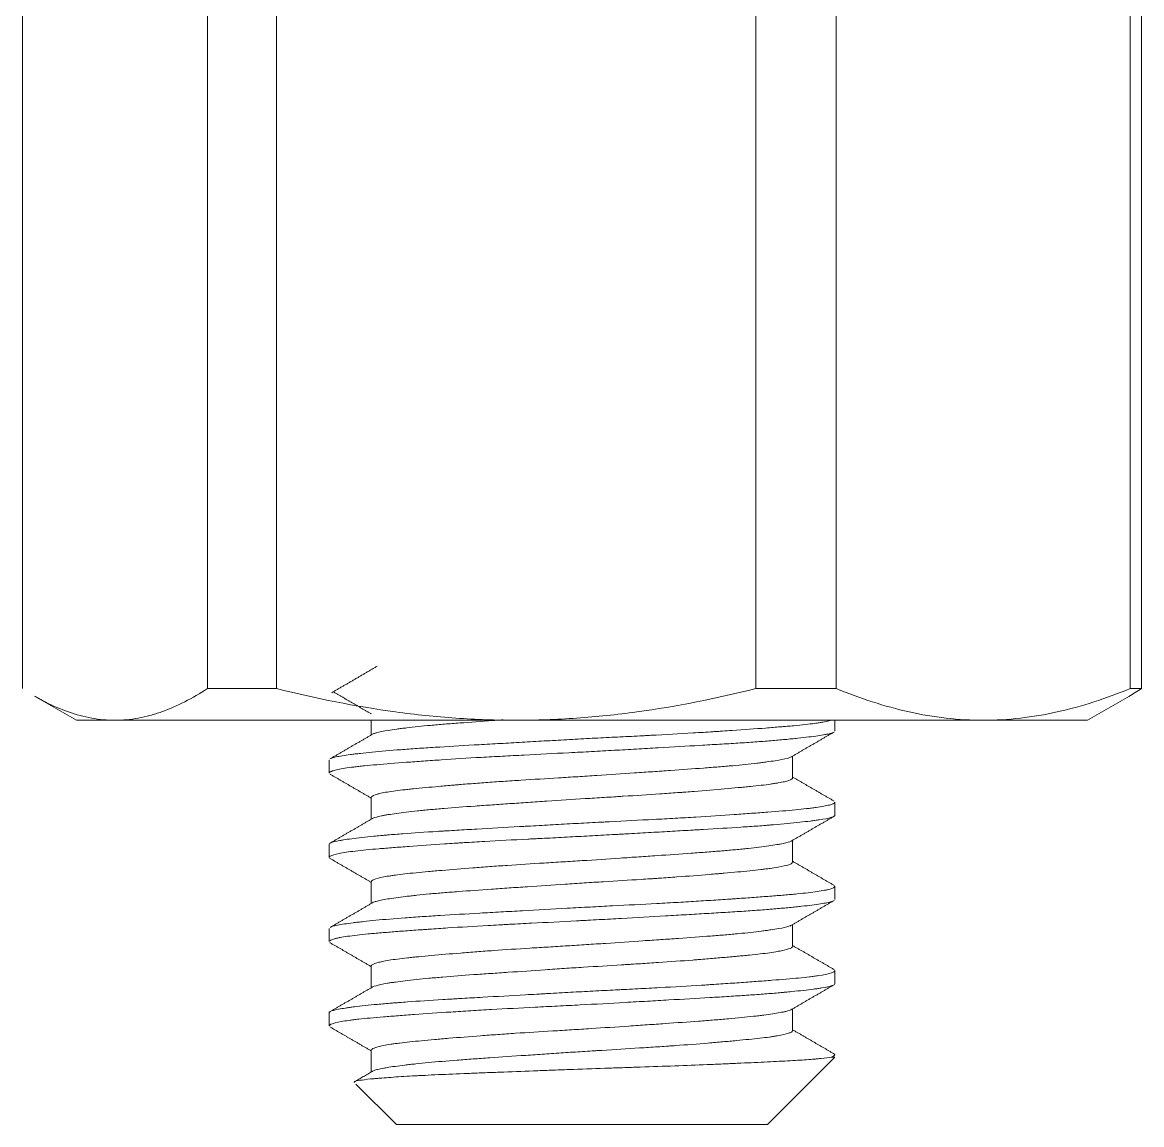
# Model space of a CAD drawing. Extents: x 9509 to 10103, y -14876 to -14456.
# Drawn here: x 9587.77 to 9601.06, y -14810.64 to -14797.56 of the extents above; entities that cross this region are included whole.
import ezdxf

# ---------------------------------------------------------------- set-up
doc = ezdxf.new("R2010")
doc.units = 0
doc.header["$MEASUREMENT"] = 0
doc.linetypes.add('HIDDEN2', pattern=[4.7625, 3.175, -1.5875])
doc.layers.add('1', color=4, linetype='HIDDEN2')

msp = doc.modelspace()

# ---------------------------------------------------------------- linework, layer by layer
at = {"layer": '1', "color": 7, "linetype": 'Continuous', "lineweight": 18}
for p, q in [((9587.775, -14805.465), (9587.775, -14786.216)), ((9589.971, -14805.465), (9589.971, -14786.216)), ((9590.791, -14805.465), (9590.791, -14786.216)), ((9596.478, -14805.465), (9596.478, -14786.216)), ((9597.432, -14805.465), (9597.432, -14786.216)), ((9600.922, -14805.465), (9600.922, -14786.216)), ((9601.056, -14805.465), (9601.056, -14786.216)), ((9587.92, -14805.555), (9588.415, -14805.841)), ((9590.791, -14805.465), (9589.971, -14805.465)), ((9597.432, -14805.465), (9596.478, -14805.465)), ((9600.415, -14805.841), (9600.911, -14805.555)), ((9601.056, -14805.465), (9600.922, -14805.465)), ((9588.873, -14805.841), (9588.415, -14805.841)), ((9588.873, -14805.841), (9593.635, -14805.841)), ((9591.915, -14805.841), (9591.915, -14806.015)), ((9593.635, -14805.841), (9599.177, -14805.841)), ((9597.415, -14805.968), (9597.415, -14805.841)), ((9599.177, -14805.841), (9600.415, -14805.841)), ((9591.415, -14806.313), (9591.415, -14806.468)), ((9596.915, -14806.524), (9596.915, -14806.266)), ((9591.915, -14806.757), (9591.915, -14807.015)), ((9597.415, -14806.968), (9597.415, -14806.813)), ((9596.915, -14807.524), (9596.915, -14807.266)), ((9591.415, -14807.312), (9591.415, -14807.469)), ((9591.915, -14807.757), (9591.915, -14808.016)), ((9597.415, -14807.968), (9597.415, -14807.813)), ((9591.415, -14808.313), (9591.415, -14808.468)), ((9596.915, -14808.524), (9596.915, -14808.266)), ((9591.915, -14808.757), (9591.915, -14809.015)), ((9597.415, -14808.969), (9597.415, -14808.813)), ((9596.915, -14809.524), (9596.915, -14809.266)), ((9591.415, -14809.313), (9591.415, -14809.468)), ((9591.915, -14809.757), (9591.915, -14810.015)), ((9596.615, -14810.641), (9597.415, -14809.841)), ((9597.415, -14809.841), (9597.372, -14809.841)), ((9591.733, -14810.159), (9592.215, -14810.641)), ((9592.215, -14810.641), (9594.415, -14810.641)), ((9594.415, -14810.641), (9596.615, -14810.641))]:
    msp.add_line(p, q, dxfattribs=at)
for points, degree in [([(9591.986, -14805.199), (9591.716, -14805.357), (9591.445, -14805.514)], 2), ([(9591.463, -14805.503), (9591.689, -14805.634), (9591.915, -14805.766)], 2), ([(9600.904, -14805.559), (9600.955, -14805.529), (9601.005, -14805.498), (9601.056, -14805.465)], 3), ([(9591.938, -14806.002), (9591.681, -14806.151), (9591.424, -14806.3)], 2), ([(9596.896, -14806.277), (9597.153, -14806.128), (9597.411, -14805.978)], 2), ([(9591.425, -14806.481), (9591.67, -14806.623), (9591.915, -14806.766)], 2), ([(9597.409, -14806.802), (9597.162, -14806.659), (9596.915, -14806.515)], 2), ([(9591.932, -14807.006), (9591.674, -14807.155), (9591.417, -14807.304)], 2), ([(9596.898, -14807.276), (9597.155, -14807.127), (9597.412, -14806.978)], 2), ([(9591.418, -14807.477), (9591.667, -14807.621), (9591.915, -14807.766)], 2), ([(9597.41, -14807.803), (9597.163, -14807.659), (9596.915, -14807.515)], 2), ([(9591.939, -14808.002), (9591.682, -14808.151), (9591.425, -14808.3)], 2), ([(9596.892, -14808.279), (9597.149, -14808.13), (9597.406, -14807.981)], 2), ([(9591.421, -14808.479), (9591.668, -14808.622), (9591.915, -14808.766)], 2), ([(9597.412, -14808.803), (9597.164, -14808.659), (9596.915, -14808.515)], 2), ([(9591.932, -14809.006), (9591.675, -14809.155), (9591.417, -14809.304)], 2), ([(9596.899, -14809.275), (9597.156, -14809.126), (9597.414, -14808.977)], 2), ([(9591.422, -14809.48), (9591.669, -14809.623), (9591.915, -14809.766)], 2), ([(9597.407, -14809.801), (9597.161, -14809.658), (9596.915, -14809.515)], 2), ([(9591.937, -14810.003), (9591.729, -14810.124)], 1)]:
    msp.add_open_spline(points, degree=degree, dxfattribs=at)
for points, knots in [([(9588.873, -14805.841), (9588.781, -14805.841), (9588.689, -14805.832), (9588.505, -14805.799), (9588.413, -14805.774), (9588.23, -14805.71), (9588.138, -14805.67), (9588.024, -14805.612), (9588.001, -14805.6), (9587.962, -14805.578), (9587.945, -14805.569), (9587.929, -14805.56)], [0, 0, 0, 0, 0.291365, 0.291365, 0.582729, 0.582729, 0.874094, 0.874094, 0.946935, 0.946935, 1, 1, 1, 1]), ([(9588.873, -14805.841), (9588.965, -14805.841), (9589.057, -14805.832), (9589.196, -14805.807), (9589.242, -14805.797), (9589.312, -14805.778), (9589.335, -14805.771), (9589.381, -14805.757), (9589.589, -14805.688), (9589.793, -14805.581), (9589.971, -14805.465)], [0, 0, 0, 0, 0.25, 0.25, 0.375, 0.375, 0.4375, 0.4375, 0.5, 1, 1, 1, 1]), ([(9593.635, -14805.841), (9593.396, -14805.841), (9593.157, -14805.832), (9592.678, -14805.799), (9592.439, -14805.774), (9591.727, -14805.677), (9591.258, -14805.582), (9590.791, -14805.465)], [0, 0, 0, 0, 0.25, 0.25, 0.5, 0.5, 1, 1, 1, 1]), ([(9596.478, -14805.465), (9596.009, -14805.583), (9595.538, -14805.677), (9594.828, -14805.774), (9594.59, -14805.799), (9594.114, -14805.832), (9593.874, -14805.841), (9593.635, -14805.841)], [0, 0, 0, 0, 0.5, 0.5, 0.75, 0.75, 1, 1, 1, 1]), ([(9599.177, -14805.841), (9599.031, -14805.841), (9598.884, -14805.832), (9598.59, -14805.799), (9598.443, -14805.774), (9598.006, -14805.677), (9597.718, -14805.582), (9597.432, -14805.465)], [0, 0, 0, 0, 0.25, 0.25, 0.5, 0.5, 1, 1, 1, 1]), ([(9600.922, -14805.465), (9600.634, -14805.583), (9600.345, -14805.677), (9599.909, -14805.774), (9599.763, -14805.799), (9599.471, -14805.832), (9599.324, -14805.841), (9599.177, -14805.841)], [0, 0, 0, 0, 0.5, 0.5, 0.75, 0.75, 1, 1, 1, 1]), ([(9591.432, -14806.296), (9591.436, -14806.294), (9591.441, -14806.292), (9591.46, -14806.285), (9591.476, -14806.281), (9591.539, -14806.267), (9591.595, -14806.258), (9591.685, -14806.246), (9591.704, -14806.244), (9591.744, -14806.239), (9591.765, -14806.237), (9591.83, -14806.229), (9591.877, -14806.224), (9592.026, -14806.21), (9592.139, -14806.2), (9592.296, -14806.188), (9592.328, -14806.185), (9592.394, -14806.181), (9592.427, -14806.178), (9592.529, -14806.171), (9592.599, -14806.167), (9592.817, -14806.153), (9592.971, -14806.144), (9593.176, -14806.132), (9593.217, -14806.13), (9593.3, -14806.125), (9593.342, -14806.123), (9593.468, -14806.116), (9593.638, -14806.106), (9593.812, -14806.096), (9593.944, -14806.088), (9593.989, -14806.086), (9594.078, -14806.081), (9594.123, -14806.078), (9594.258, -14806.071), (9594.347, -14806.066), (9594.526, -14806.056), (9594.704, -14806.047), (9594.881, -14806.038), (9595.014, -14806.032), (9595.058, -14806.029), (9595.124, -14806.026), (9595.146, -14806.025), (9595.189, -14806.022), (9595.211, -14806.021), (9595.406, -14806.011), (9595.572, -14806.002), (9595.813, -14805.987), (9595.892, -14805.982), (9595.988, -14805.976), (9596.007, -14805.975), (9596.045, -14805.973), (9596.064, -14805.971), (9596.12, -14805.968), (9596.157, -14805.965), (9596.338, -14805.953), (9596.471, -14805.943), (9596.656, -14805.929), (9596.714, -14805.924), (9596.784, -14805.918), (9596.798, -14805.917), (9596.825, -14805.915), (9596.865, -14805.912), (9596.903, -14805.908), (9597.026, -14805.897), (9597.109, -14805.888), (9597.196, -14805.876), (9597.221, -14805.872), (9597.244, -14805.869), (9597.259, -14805.866), (9597.266, -14805.865), (9597.3, -14805.859), (9597.324, -14805.854), (9597.354, -14805.846), (9597.364, -14805.843), (9597.373, -14805.84)], [0, 0, 0, 0, 0.01325, 0.01325, 0.0445, 0.0445, 0.107, 0.107, 0.122625, 0.122625, 0.13825, 0.13825, 0.1695, 0.1695, 0.232, 0.232, 0.247625, 0.247625, 0.26325, 0.26325, 0.2945, 0.2945, 0.357, 0.357, 0.372625, 0.372625, 0.38825, 0.38825, 0.4195, 0.45075, 0.45075, 0.466375, 0.466375, 0.482, 0.482, 0.51325, 0.51325, 0.5445, 0.57575, 0.57575, 0.591375, 0.591375, 0.599187, 0.599187, 0.607, 0.607, 0.6695, 0.6695, 0.70075, 0.70075, 0.708562, 0.708562, 0.716375, 0.716375, 0.732, 0.732, 0.7945, 0.7945, 0.82575, 0.82575, 0.833562, 0.833562, 0.841375, 0.857, 0.857, 0.9195, 0.9195, 0.935125, 0.942938, 0.942938, 0.95075, 0.95075, 0.982, 0.982, 1, 1, 1, 1]), ([(9591.935, -14806.004), (9591.936, -14806.004), (9591.936, -14806.004), (9591.942, -14806.001), (9591.948, -14805.999), (9591.958, -14805.995), (9591.961, -14805.994), (9591.969, -14805.992), (9591.973, -14805.99), (9592.011, -14805.98), (9592.058, -14805.971), (9592.147, -14805.956), (9592.18, -14805.951), (9592.235, -14805.944), (9592.254, -14805.941), (9592.293, -14805.936), (9592.314, -14805.934), (9592.419, -14805.921), (9592.514, -14805.911), (9592.672, -14805.897), (9592.727, -14805.892), (9592.844, -14805.882), (9592.904, -14805.878), (9593.089, -14805.864), (9593.219, -14805.855), (9593.391, -14805.843), (9593.426, -14805.84), (9593.468, -14805.837), (9593.475, -14805.837), (9593.481, -14805.836)], [0, 0, 0, 0, 0.004806, 0.004806, 0.047732, 0.047732, 0.069195, 0.069195, 0.090658, 0.090658, 0.262362, 0.262362, 0.348213, 0.348213, 0.391139, 0.391139, 0.434065, 0.434065, 0.605769, 0.605769, 0.69162, 0.69162, 0.777472, 0.777472, 0.949176, 0.949176, 0.992102, 0.992102, 1, 1, 1, 1]), ([(9597.403, -14805.983), (9597.394, -14805.988), (9597.381, -14805.993), (9597.353, -14806), (9597.339, -14806.004), (9597.323, -14806.007), (9597.311, -14806.009), (9597.305, -14806.01), (9597.274, -14806.016), (9597.246, -14806.021), (9597.149, -14806.035), (9597.07, -14806.044), (9596.953, -14806.057), (9596.929, -14806.059), (9596.891, -14806.063), (9596.878, -14806.064), (9596.852, -14806.067), (9596.786, -14806.073), (9596.716, -14806.079), (9596.597, -14806.089), (9596.535, -14806.094), (9596.405, -14806.103), (9596.337, -14806.108), (9596.231, -14806.114), (9596.195, -14806.117), (9596.121, -14806.121), (9596.084, -14806.123), (9595.971, -14806.13), (9595.894, -14806.135), (9595.657, -14806.149), (9595.493, -14806.158), (9595.278, -14806.17), (9595.235, -14806.173), (9595.148, -14806.178), (9595.104, -14806.18), (9594.973, -14806.188), (9594.797, -14806.198), (9594.619, -14806.208), (9594.441, -14806.218), (9594.351, -14806.222), (9594.08, -14806.236), (9593.903, -14806.245), (9593.642, -14806.259), (9593.557, -14806.263), (9593.429, -14806.27), (9593.387, -14806.272), (9593.303, -14806.277), (9593.261, -14806.279), (9593.054, -14806.291), (9592.897, -14806.301), (9592.675, -14806.316), (9592.603, -14806.321), (9592.498, -14806.328), (9592.464, -14806.331), (9592.396, -14806.336), (9592.363, -14806.338), (9592.201, -14806.35), (9592.085, -14806.359), (9591.928, -14806.373), (9591.879, -14806.377), (9591.81, -14806.384), (9591.788, -14806.387), (9591.746, -14806.391), (9591.726, -14806.394), (9591.629, -14806.405), (9591.568, -14806.415), (9591.497, -14806.43), (9591.477, -14806.435), (9591.458, -14806.441), (9591.454, -14806.442), (9591.447, -14806.445), (9591.438, -14806.449), (9591.43, -14806.452), (9591.419, -14806.459), (9591.416, -14806.464), (9591.415, -14806.468)], [0, 0, 0, 0, 0.032895, 0.032895, 0.04758, 0.054922, 0.054922, 0.062265, 0.062265, 0.091635, 0.091635, 0.150376, 0.150376, 0.165061, 0.165061, 0.172404, 0.172404, 0.179746, 0.209116, 0.209116, 0.238487, 0.238487, 0.267857, 0.267857, 0.282542, 0.282542, 0.297227, 0.297227, 0.326598, 0.326598, 0.385338, 0.385338, 0.400023, 0.400023, 0.414709, 0.414709, 0.444079, 0.473449, 0.473449, 0.50282, 0.50282, 0.56156, 0.56156, 0.590931, 0.590931, 0.605616, 0.605616, 0.620301, 0.620301, 0.679041, 0.679041, 0.708412, 0.708412, 0.723097, 0.723097, 0.737782, 0.737782, 0.796523, 0.796523, 0.825893, 0.825893, 0.840578, 0.840578, 0.855263, 0.855263, 0.914004, 0.914004, 0.943374, 0.943374, 0.950717, 0.950717, 0.958059, 0.972745, 0.972745, 1, 1, 1, 1]), ([(9596.901, -14806.274), (9596.898, -14806.276), (9596.895, -14806.277), (9596.886, -14806.281), (9596.88, -14806.284), (9596.866, -14806.288), (9596.858, -14806.291), (9596.815, -14806.302), (9596.767, -14806.311), (9596.677, -14806.326), (9596.644, -14806.331), (9596.589, -14806.338), (9596.57, -14806.341), (9596.53, -14806.346), (9596.51, -14806.348), (9596.404, -14806.361), (9596.309, -14806.371), (9596.151, -14806.385), (9596.095, -14806.39), (9595.979, -14806.399), (9595.919, -14806.404), (9595.734, -14806.418), (9595.604, -14806.427), (9595.432, -14806.439), (9595.397, -14806.441), (9595.327, -14806.446), (9595.291, -14806.449), (9595.184, -14806.456), (9595.111, -14806.461), (9594.892, -14806.476), (9594.744, -14806.486), (9594.554, -14806.498), (9594.516, -14806.501), (9594.44, -14806.506), (9594.402, -14806.508), (9594.288, -14806.516), (9594.213, -14806.52), (9593.988, -14806.534), (9593.841, -14806.543), (9593.658, -14806.555), (9593.622, -14806.557), (9593.55, -14806.562), (9593.515, -14806.564), (9593.41, -14806.571), (9593.272, -14806.581), (9593.142, -14806.591), (9593.046, -14806.598), (9592.999, -14806.602), (9592.952, -14806.606), (9592.922, -14806.608), (9592.906, -14806.61), (9592.831, -14806.616), (9592.773, -14806.621), (9592.662, -14806.631), (9592.609, -14806.636), (9592.508, -14806.645), (9592.46, -14806.65), (9592.392, -14806.657), (9592.37, -14806.659), (9592.338, -14806.662), (9592.327, -14806.664), (9592.307, -14806.666), (9592.297, -14806.667), (9592.207, -14806.678), (9592.14, -14806.687), (9592.058, -14806.701), (9592.028, -14806.708), (9592.002, -14806.714), (9591.993, -14806.716), (9591.988, -14806.718), (9591.975, -14806.721), (9591.967, -14806.724), (9591.931, -14806.737), (9591.917, -14806.747), (9591.915, -14806.757), (9591.915, -14806.757), (9591.915, -14806.757)], [0, 0, 0, 0, 0.010297, 0.010297, 0.025264, 0.025264, 0.04023, 0.04023, 0.100096, 0.100096, 0.130029, 0.130029, 0.144995, 0.144995, 0.159962, 0.159962, 0.219828, 0.219828, 0.249761, 0.249761, 0.279694, 0.279694, 0.339559, 0.339559, 0.354526, 0.354526, 0.369492, 0.369492, 0.399425, 0.399425, 0.459291, 0.459291, 0.474258, 0.474258, 0.489224, 0.489224, 0.519157, 0.519157, 0.579023, 0.579023, 0.593989, 0.593989, 0.608956, 0.608956, 0.638889, 0.668822, 0.668822, 0.683788, 0.691271, 0.691271, 0.698755, 0.698755, 0.728688, 0.728688, 0.758621, 0.758621, 0.788553, 0.788553, 0.80352, 0.80352, 0.811003, 0.811003, 0.818486, 0.818486, 0.878352, 0.878352, 0.908285, 0.915768, 0.915768, 0.923252, 0.923252, 0.938218, 0.938218, 0.998084, 0.998084, 1, 1, 1, 1]), ([(9591.926, -14807.009), (9591.929, -14807.007), (9591.932, -14807.005), (9591.955, -14806.994), (9591.988, -14806.985), (9592.046, -14806.974), (9592.058, -14806.971), (9592.085, -14806.966), (9592.099, -14806.964), (9592.144, -14806.957), (9592.177, -14806.952), (9592.284, -14806.937), (9592.367, -14806.927), (9592.486, -14806.915), (9592.511, -14806.912), (9592.561, -14806.907), (9592.587, -14806.905), (9592.666, -14806.897), (9592.721, -14806.892), (9592.893, -14806.878), (9593.015, -14806.869), (9593.18, -14806.857), (9593.214, -14806.855), (9593.281, -14806.85), (9593.315, -14806.848), (9593.418, -14806.841), (9593.558, -14806.831), (9593.702, -14806.821), (9593.812, -14806.814), (9593.849, -14806.811), (9593.924, -14806.806), (9593.961, -14806.804), (9594.15, -14806.791), (9594.301, -14806.781), (9594.528, -14806.767), (9594.603, -14806.762), (9594.717, -14806.755), (9594.755, -14806.753), (9594.811, -14806.749), (9594.83, -14806.748), (9594.868, -14806.746), (9594.887, -14806.744), (9595.055, -14806.734), (9595.2, -14806.725), (9595.411, -14806.71), (9595.497, -14806.704), (9595.582, -14806.698), (9595.616, -14806.696), (9595.632, -14806.694), (9595.682, -14806.691), (9595.715, -14806.688), (9595.876, -14806.676), (9595.996, -14806.666), (9596.163, -14806.651), (9596.217, -14806.646), (9596.281, -14806.64), (9596.294, -14806.639), (9596.319, -14806.636), (9596.356, -14806.633), (9596.391, -14806.629), (9596.505, -14806.618), (9596.584, -14806.609), (9596.669, -14806.597), (9596.685, -14806.594), (9596.716, -14806.589), (9596.731, -14806.587), (9596.773, -14806.58), (9596.797, -14806.575), (9596.86, -14806.56), (9596.888, -14806.55), (9596.907, -14806.537), (9596.91, -14806.535), (9596.914, -14806.53), (9596.915, -14806.527), (9596.915, -14806.524), (9596.915, -14806.524), (9596.915, -14806.523)], [0, 0, 0, 0, 0.010994, 0.010994, 0.070745, 0.070745, 0.085683, 0.085683, 0.100621, 0.100621, 0.130497, 0.130497, 0.190248, 0.190248, 0.205186, 0.205186, 0.220124, 0.220124, 0.25, 0.25, 0.309751, 0.309751, 0.324689, 0.324689, 0.339627, 0.339627, 0.369502, 0.399378, 0.399378, 0.414316, 0.414316, 0.429254, 0.429254, 0.489005, 0.489005, 0.518881, 0.518881, 0.533819, 0.533819, 0.541288, 0.541288, 0.548757, 0.548757, 0.608508, 0.608508, 0.638384, 0.645853, 0.645853, 0.653322, 0.653322, 0.66826, 0.66826, 0.728011, 0.728011, 0.757887, 0.757887, 0.765356, 0.765356, 0.772825, 0.787763, 0.787763, 0.847514, 0.847514, 0.862452, 0.862452, 0.87739, 0.87739, 0.907265, 0.907265, 0.967017, 0.967017, 0.981955, 0.981955, 0.996893, 0.996893, 1, 1, 1, 1]), ([(9591.426, -14807.299), (9591.439, -14807.291), (9591.466, -14807.283), (9591.517, -14807.272), (9591.534, -14807.269), (9591.555, -14807.266), (9591.568, -14807.263), (9591.576, -14807.262), (9591.613, -14807.256), (9591.646, -14807.252), (9591.757, -14807.237), (9591.845, -14807.228), (9591.972, -14807.215), (9591.999, -14807.213), (9592.04, -14807.209), (9592.053, -14807.208), (9592.082, -14807.205), (9592.153, -14807.199), (9592.228, -14807.193), (9592.417, -14807.178), (9592.554, -14807.17), (9592.72, -14807.159), (9592.739, -14807.158), (9592.776, -14807.156), (9592.795, -14807.155), (9592.853, -14807.151), (9592.891, -14807.149), (9593.008, -14807.142), (9593.088, -14807.137), (9593.331, -14807.123), (9593.499, -14807.114), (9593.696, -14807.102), (9593.718, -14807.101), (9593.762, -14807.099), (9593.828, -14807.095), (9593.894, -14807.091), (9594.027, -14807.084), (9594.116, -14807.079), (9594.294, -14807.069), (9594.383, -14807.064), (9594.517, -14807.057), (9594.584, -14807.053), (9594.651, -14807.05), (9594.696, -14807.048), (9594.719, -14807.047), (9594.921, -14807.036), (9595.096, -14807.027), (9595.353, -14807.014), (9595.437, -14807.009), (9595.562, -14807.002), (9595.604, -14807), (9595.686, -14806.995), (9595.727, -14806.993), (9595.928, -14806.98), (9596.079, -14806.97), (9596.293, -14806.956), (9596.362, -14806.951), (9596.462, -14806.943), (9596.495, -14806.941), (9596.559, -14806.936), (9596.59, -14806.934), (9596.742, -14806.922), (9596.851, -14806.913), (9596.995, -14806.9), (9597.04, -14806.895), (9597.102, -14806.888), (9597.121, -14806.886), (9597.159, -14806.881), (9597.177, -14806.878), (9597.261, -14806.867), (9597.314, -14806.857), (9597.369, -14806.842), (9597.384, -14806.837), (9597.405, -14806.827), (9597.412, -14806.822), (9597.415, -14806.815), (9597.415, -14806.814), (9597.415, -14806.812)], [0, 0, 0, 0, 0.05337, 0.05337, 0.068, 0.075315, 0.075315, 0.082631, 0.082631, 0.111891, 0.111891, 0.170411, 0.170411, 0.185042, 0.185042, 0.192357, 0.192357, 0.199672, 0.228932, 0.228932, 0.287453, 0.287453, 0.294768, 0.294768, 0.302083, 0.302083, 0.316713, 0.316713, 0.345973, 0.345973, 0.404494, 0.404494, 0.411809, 0.411809, 0.419124, 0.433754, 0.433754, 0.463014, 0.463014, 0.492275, 0.492275, 0.506905, 0.51422, 0.51422, 0.521535, 0.521535, 0.580055, 0.580055, 0.609316, 0.609316, 0.623946, 0.623946, 0.638576, 0.638576, 0.697097, 0.697097, 0.726357, 0.726357, 0.740987, 0.740987, 0.755617, 0.755617, 0.814138, 0.814138, 0.843398, 0.843398, 0.858028, 0.858028, 0.872658, 0.872658, 0.931179, 0.931179, 0.960439, 0.960439, 0.9897, 0.9897, 1, 1, 1, 1]), ([(9597.415, -14806.968), (9597.415, -14806.97), (9597.415, -14806.973), (9597.411, -14806.978), (9597.408, -14806.98), (9597.397, -14806.987), (9597.385, -14806.991), (9597.338, -14807.005), (9597.292, -14807.014), (9597.214, -14807.025), (9597.197, -14807.028), (9597.171, -14807.031), (9597.162, -14807.032), (9597.144, -14807.035), (9597.097, -14807.041), (9597.044, -14807.047), (9596.908, -14807.062), (9596.804, -14807.072), (9596.672, -14807.083), (9596.657, -14807.084), (9596.627, -14807.086), (9596.611, -14807.088), (9596.565, -14807.091), (9596.533, -14807.094), (9596.437, -14807.101), (9596.37, -14807.105), (9596.161, -14807.119), (9596.013, -14807.128), (9595.835, -14807.138), (9595.815, -14807.14), (9595.775, -14807.142), (9595.715, -14807.145), (9595.654, -14807.149), (9595.53, -14807.156), (9595.364, -14807.166), (9595.192, -14807.175), (9595.062, -14807.183), (9594.996, -14807.187), (9594.929, -14807.19), (9594.885, -14807.193), (9594.862, -14807.194), (9594.751, -14807.2), (9594.662, -14807.205), (9594.483, -14807.215), (9594.394, -14807.22), (9594.216, -14807.229), (9594.127, -14807.234), (9593.993, -14807.241), (9593.949, -14807.243), (9593.882, -14807.246), (9593.86, -14807.247), (9593.816, -14807.25), (9593.794, -14807.251), (9593.596, -14807.261), (9593.426, -14807.27), (9593.179, -14807.284), (9593.098, -14807.289), (9592.998, -14807.295), (9592.979, -14807.296), (9592.939, -14807.299), (9592.919, -14807.3), (9592.861, -14807.304), (9592.823, -14807.306), (9592.634, -14807.319), (9592.494, -14807.329), (9592.299, -14807.343), (9592.236, -14807.348), (9592.146, -14807.355), (9592.117, -14807.357), (9592.06, -14807.362), (9592.032, -14807.364), (9591.899, -14807.375), (9591.806, -14807.384), (9591.687, -14807.398), (9591.651, -14807.403), (9591.585, -14807.413), (9591.557, -14807.417), (9591.483, -14807.432), (9591.449, -14807.442), (9591.426, -14807.455), (9591.423, -14807.457), (9591.418, -14807.462), (9591.416, -14807.465), (9591.415, -14807.467), (9591.415, -14807.468), (9591.415, -14807.468)], [0, 0, 0, 0, 0.014256, 0.014256, 0.028513, 0.028513, 0.057026, 0.057026, 0.114051, 0.114051, 0.128307, 0.128307, 0.135436, 0.135436, 0.142564, 0.171077, 0.171077, 0.228102, 0.228102, 0.23523, 0.23523, 0.242359, 0.242359, 0.256615, 0.256615, 0.285128, 0.285128, 0.342153, 0.342153, 0.349281, 0.349281, 0.35641, 0.370666, 0.370666, 0.399179, 0.427691, 0.427691, 0.441948, 0.449076, 0.449076, 0.456204, 0.456204, 0.484717, 0.484717, 0.51323, 0.51323, 0.541743, 0.541743, 0.555999, 0.555999, 0.563127, 0.563127, 0.570255, 0.570255, 0.627281, 0.627281, 0.655794, 0.655794, 0.662922, 0.662922, 0.67005, 0.67005, 0.684306, 0.684306, 0.741332, 0.741332, 0.769845, 0.769845, 0.784101, 0.784101, 0.798357, 0.798357, 0.855383, 0.855383, 0.883896, 0.883896, 0.912408, 0.912408, 0.969434, 0.969434, 0.98369, 0.98369, 0.997947, 0.997947, 1, 1, 1, 1]), ([(9596.905, -14807.272), (9596.903, -14807.273), (9596.9, -14807.275), (9596.88, -14807.285), (9596.849, -14807.294), (9596.793, -14807.306), (9596.781, -14807.308), (9596.755, -14807.313), (9596.741, -14807.315), (9596.698, -14807.323), (9596.666, -14807.327), (9596.562, -14807.342), (9596.48, -14807.352), (9596.363, -14807.365), (9596.339, -14807.367), (9596.289, -14807.372), (9596.264, -14807.375), (9596.187, -14807.382), (9596.133, -14807.387), (9596.02, -14807.396), (9595.962, -14807.401), (9595.87, -14807.408), (9595.839, -14807.41), (9595.776, -14807.415), (9595.744, -14807.417), (9595.581, -14807.429), (9595.446, -14807.438), (9595.235, -14807.453), (9595.163, -14807.458), (9595.053, -14807.465), (9595.016, -14807.467), (9594.942, -14807.473), (9594.905, -14807.475), (9594.718, -14807.488), (9594.568, -14807.498), (9594.342, -14807.512), (9594.267, -14807.517), (9594.153, -14807.524), (9594.115, -14807.526), (9594.04, -14807.531), (9594.002, -14807.533), (9593.816, -14807.545), (9593.671, -14807.554), (9593.494, -14807.566), (9593.459, -14807.568), (9593.39, -14807.573), (9593.355, -14807.575), (9593.252, -14807.583), (9593.186, -14807.588), (9592.992, -14807.602), (9592.871, -14807.613), (9592.729, -14807.625), (9592.701, -14807.627), (9592.646, -14807.632), (9592.62, -14807.635), (9592.542, -14807.642), (9592.492, -14807.646), (9592.353, -14807.66), (9592.271, -14807.669), (9592.192, -14807.68), (9592.183, -14807.681), (9592.166, -14807.684), (9592.158, -14807.685), (9592.134, -14807.689), (9592.119, -14807.691), (9592.075, -14807.698), (9592.05, -14807.703), (9591.983, -14807.718), (9591.951, -14807.728), (9591.931, -14807.739), (9591.929, -14807.741), (9591.925, -14807.743), (9591.92, -14807.747), (9591.917, -14807.75), (9591.916, -14807.754), (9591.915, -14807.755), (9591.915, -14807.757)], [0, 0, 0, 0, 0.008588, 0.008588, 0.068225, 0.068225, 0.083135, 0.083135, 0.098044, 0.098044, 0.127863, 0.127863, 0.1875, 0.1875, 0.202409, 0.202409, 0.217319, 0.217319, 0.247137, 0.247137, 0.276956, 0.276956, 0.291865, 0.291865, 0.306775, 0.306775, 0.366412, 0.366412, 0.396231, 0.396231, 0.41114, 0.41114, 0.42605, 0.42605, 0.485687, 0.485687, 0.515506, 0.515506, 0.530415, 0.530415, 0.545324, 0.545324, 0.604962, 0.604962, 0.619871, 0.619871, 0.63478, 0.63478, 0.664599, 0.664599, 0.724236, 0.724236, 0.739146, 0.739146, 0.754055, 0.754055, 0.783874, 0.783874, 0.843511, 0.843511, 0.850966, 0.850966, 0.85842, 0.85842, 0.87333, 0.87333, 0.903149, 0.903149, 0.962786, 0.962786, 0.970241, 0.970241, 0.977695, 0.992605, 0.992605, 1, 1, 1, 1]), ([(9591.935, -14808.004), (9591.944, -14808), (9591.957, -14807.995), (9591.981, -14807.988), (9591.99, -14807.986), (9592.01, -14807.981), (9592.02, -14807.979), (9592.055, -14807.972), (9592.081, -14807.967), (9592.168, -14807.953), (9592.239, -14807.943), (9592.344, -14807.93), (9592.366, -14807.928), (9592.41, -14807.923), (9592.433, -14807.92), (9592.504, -14807.913), (9592.554, -14807.908), (9592.658, -14807.898), (9592.713, -14807.893), (9592.798, -14807.886), (9592.828, -14807.884), (9592.887, -14807.879), (9592.918, -14807.877), (9593.073, -14807.865), (9593.203, -14807.856), (9593.408, -14807.842), (9593.478, -14807.837), (9593.585, -14807.829), (9593.621, -14807.827), (9593.694, -14807.822), (9593.731, -14807.819), (9593.914, -14807.807), (9594.063, -14807.797), (9594.29, -14807.782), (9594.366, -14807.777), (9594.48, -14807.77), (9594.519, -14807.767), (9594.595, -14807.762), (9594.633, -14807.76), (9594.822, -14807.748), (9594.97, -14807.739), (9595.152, -14807.728), (9595.206, -14807.724), (9595.26, -14807.721), (9595.296, -14807.718), (9595.314, -14807.717), (9595.403, -14807.711), (9595.473, -14807.706), (9595.676, -14807.691), (9595.804, -14807.681), (9595.955, -14807.669), (9595.985, -14807.666), (9596.029, -14807.663), (9596.044, -14807.661), (9596.073, -14807.659), (9596.087, -14807.658), (9596.157, -14807.651), (9596.211, -14807.647), (9596.364, -14807.632), (9596.456, -14807.623), (9596.557, -14807.611), (9596.576, -14807.609), (9596.614, -14807.604), (9596.631, -14807.602), (9596.683, -14807.595), (9596.714, -14807.59), (9596.797, -14807.576), (9596.839, -14807.566), (9596.884, -14807.55), (9596.895, -14807.545), (9596.91, -14807.535), (9596.914, -14807.53), (9596.915, -14807.525), (9596.915, -14807.524), (9596.915, -14807.523)], [0, 0, 0, 0, 0.02944, 0.02944, 0.044523, 0.044523, 0.059605, 0.059605, 0.089769, 0.089769, 0.150097, 0.150097, 0.165179, 0.165179, 0.180261, 0.180261, 0.210425, 0.210425, 0.240589, 0.240589, 0.255671, 0.255671, 0.270753, 0.270753, 0.331082, 0.331082, 0.361246, 0.361246, 0.376328, 0.376328, 0.39141, 0.39141, 0.451738, 0.451738, 0.481902, 0.481902, 0.496984, 0.496984, 0.512066, 0.512066, 0.572395, 0.572395, 0.587477, 0.595018, 0.595018, 0.602559, 0.602559, 0.632723, 0.632723, 0.693051, 0.693051, 0.708133, 0.708133, 0.715674, 0.715674, 0.723215, 0.723215, 0.753379, 0.753379, 0.813708, 0.813708, 0.82879, 0.82879, 0.843872, 0.843872, 0.874036, 0.874036, 0.934364, 0.934364, 0.964528, 0.964528, 0.994692, 0.994692, 1, 1, 1, 1]), ([(9591.434, -14808.295), (9591.44, -14808.292), (9591.448, -14808.289), (9591.466, -14808.284), (9591.474, -14808.282), (9591.493, -14808.277), (9591.504, -14808.275), (9591.561, -14808.264), (9591.622, -14808.254), (9591.717, -14808.243), (9591.737, -14808.24), (9591.778, -14808.235), (9591.8, -14808.233), (9591.869, -14808.225), (9591.917, -14808.22), (9592.072, -14808.205), (9592.188, -14808.196), (9592.348, -14808.184), (9592.381, -14808.181), (9592.448, -14808.177), (9592.483, -14808.174), (9592.587, -14808.168), (9592.659, -14808.163), (9592.881, -14808.149), (9593.037, -14808.14), (9593.243, -14808.128), (9593.284, -14808.126), (9593.368, -14808.121), (9593.411, -14808.119), (9593.538, -14808.111), (9593.624, -14808.107), (9593.884, -14808.092), (9594.061, -14808.082), (9594.286, -14808.069), (9594.331, -14808.067), (9594.421, -14808.062), (9594.466, -14808.06), (9594.601, -14808.053), (9594.69, -14808.048), (9594.955, -14808.035), (9595.13, -14808.026), (9595.346, -14808.014), (9595.389, -14808.012), (9595.473, -14808.007), (9595.515, -14808.005), (9595.639, -14807.998), (9595.801, -14807.988), (9595.956, -14807.978), (9596.069, -14807.971), (9596.125, -14807.967), (9596.18, -14807.963), (9596.216, -14807.961), (9596.234, -14807.96), (9596.323, -14807.953), (9596.392, -14807.949), (9596.522, -14807.939), (9596.585, -14807.934), (9596.704, -14807.925), (9596.761, -14807.92), (9596.842, -14807.914), (9596.868, -14807.911), (9596.906, -14807.908), (9596.919, -14807.907), (9596.943, -14807.904), (9596.956, -14807.903), (9597.062, -14807.893), (9597.142, -14807.884), (9597.24, -14807.869), (9597.269, -14807.865), (9597.3, -14807.858), (9597.307, -14807.857), (9597.318, -14807.855), (9597.324, -14807.853), (9597.34, -14807.85), (9597.35, -14807.847), (9597.393, -14807.835), (9597.412, -14807.825), (9597.415, -14807.814), (9597.415, -14807.813), (9597.415, -14807.812)], [0, 0, 0, 0, 0.01914, 0.01914, 0.033908, 0.033908, 0.048677, 0.048677, 0.107751, 0.107751, 0.122519, 0.122519, 0.137287, 0.137287, 0.166824, 0.166824, 0.225898, 0.225898, 0.240666, 0.240666, 0.255435, 0.255435, 0.284972, 0.284972, 0.344045, 0.344045, 0.358814, 0.358814, 0.373582, 0.373582, 0.403119, 0.403119, 0.462193, 0.462193, 0.476961, 0.476961, 0.491729, 0.491729, 0.521266, 0.521266, 0.58034, 0.58034, 0.595108, 0.595108, 0.609877, 0.609877, 0.639414, 0.66895, 0.66895, 0.683719, 0.691103, 0.691103, 0.698487, 0.698487, 0.728024, 0.728024, 0.757561, 0.757561, 0.787098, 0.787098, 0.801866, 0.801866, 0.80925, 0.80925, 0.816635, 0.816635, 0.875708, 0.875708, 0.905245, 0.905245, 0.912629, 0.912629, 0.920014, 0.920014, 0.934782, 0.934782, 0.993856, 0.993856, 1, 1, 1, 1]), ([(9597.4, -14807.985), (9597.394, -14807.988), (9597.386, -14807.991), (9597.37, -14807.996), (9597.362, -14807.998), (9597.343, -14808.003), (9597.333, -14808.005), (9597.3, -14808.012), (9597.274, -14808.016), (9597.185, -14808.03), (9597.111, -14808.039), (9596.999, -14808.052), (9596.976, -14808.054), (9596.928, -14808.059), (9596.903, -14808.062), (9596.826, -14808.069), (9596.718, -14808.079), (9596.597, -14808.089), (9596.471, -14808.098), (9596.404, -14808.103), (9596.3, -14808.11), (9596.265, -14808.112), (9596.193, -14808.117), (9596.157, -14808.119), (9596.046, -14808.126), (9595.895, -14808.135), (9595.736, -14808.144), (9595.614, -14808.151), (9595.573, -14808.154), (9595.489, -14808.158), (9595.447, -14808.161), (9595.234, -14808.173), (9595.061, -14808.183), (9594.796, -14808.198), (9594.708, -14808.203), (9594.573, -14808.21), (9594.528, -14808.213), (9594.461, -14808.216), (9594.438, -14808.218), (9594.393, -14808.22), (9594.371, -14808.221), (9594.168, -14808.232), (9593.991, -14808.241), (9593.729, -14808.254), (9593.642, -14808.259), (9593.534, -14808.264), (9593.513, -14808.266), (9593.47, -14808.268), (9593.448, -14808.269), (9593.384, -14808.273), (9593.342, -14808.275), (9593.134, -14808.287), (9592.975, -14808.296), (9592.748, -14808.311), (9592.674, -14808.316), (9592.584, -14808.322), (9592.566, -14808.324), (9592.531, -14808.326), (9592.479, -14808.33), (9592.428, -14808.333), (9592.329, -14808.341), (9592.266, -14808.345), (9592.145, -14808.355), (9592.088, -14808.359), (9592.006, -14808.366), (9591.966, -14808.37), (9591.928, -14808.373), (9591.903, -14808.375), (9591.891, -14808.376), (9591.831, -14808.382), (9591.786, -14808.387), (9591.664, -14808.401), (9591.597, -14808.41), (9591.532, -14808.422), (9591.52, -14808.425), (9591.503, -14808.429), (9591.498, -14808.43), (9591.488, -14808.432), (9591.463, -14808.439), (9591.431, -14808.45), (9591.419, -14808.46), (9591.416, -14808.466), (9591.415, -14808.467), (9591.415, -14808.469)], [0, 0, 0, 0, 0.018867, 0.018867, 0.033608, 0.033608, 0.048349, 0.048349, 0.07783, 0.07783, 0.136792, 0.136792, 0.151532, 0.151532, 0.166273, 0.166273, 0.195754, 0.225235, 0.225235, 0.254716, 0.254716, 0.269457, 0.269457, 0.284197, 0.284197, 0.313678, 0.34316, 0.34316, 0.3579, 0.3579, 0.372641, 0.372641, 0.431603, 0.431603, 0.461084, 0.461084, 0.475825, 0.475825, 0.483195, 0.483195, 0.490565, 0.490565, 0.549527, 0.549527, 0.579008, 0.579008, 0.586379, 0.586379, 0.593749, 0.593749, 0.608489, 0.608489, 0.667452, 0.667452, 0.696933, 0.696933, 0.704303, 0.704303, 0.711673, 0.726414, 0.726414, 0.755895, 0.755895, 0.785376, 0.785376, 0.800117, 0.807487, 0.807487, 0.814857, 0.814857, 0.844338, 0.844338, 0.9033, 0.9033, 0.918041, 0.918041, 0.925411, 0.925411, 0.932782, 0.962263, 0.991744, 0.991744, 1, 1, 1, 1]), ([(9596.897, -14808.277), (9596.895, -14808.278), (9596.892, -14808.279), (9596.885, -14808.282), (9596.878, -14808.284), (9596.843, -14808.296), (9596.801, -14808.305), (9596.72, -14808.319), (9596.689, -14808.324), (9596.647, -14808.33), (9596.638, -14808.331), (9596.62, -14808.334), (9596.593, -14808.338), (9596.565, -14808.341), (9596.466, -14808.354), (9596.376, -14808.364), (9596.249, -14808.376), (9596.223, -14808.378), (9596.17, -14808.383), (9596.143, -14808.386), (9596.059, -14808.393), (9596.001, -14808.398), (9595.822, -14808.411), (9595.695, -14808.421), (9595.526, -14808.432), (9595.492, -14808.435), (9595.423, -14808.44), (9595.388, -14808.442), (9595.282, -14808.449), (9595.211, -14808.454), (9594.995, -14808.469), (9594.847, -14808.479), (9594.658, -14808.492), (9594.62, -14808.494), (9594.544, -14808.499), (9594.506, -14808.502), (9594.393, -14808.509), (9594.317, -14808.514), (9594.167, -14808.523), (9594.092, -14808.528), (9593.943, -14808.537), (9593.869, -14808.541), (9593.647, -14808.555), (9593.505, -14808.565), (9593.3, -14808.579), (9593.233, -14808.584), (9593.134, -14808.592), (9593.102, -14808.594), (9593.038, -14808.599), (9593.006, -14808.602), (9592.851, -14808.614), (9592.736, -14808.624), (9592.578, -14808.638), (9592.527, -14808.643), (9592.455, -14808.65), (9592.432, -14808.652), (9592.386, -14808.657), (9592.364, -14808.66), (9592.258, -14808.671), (9592.186, -14808.68), (9592.095, -14808.695), (9592.068, -14808.7), (9592.038, -14808.706), (9592.032, -14808.707), (9592.021, -14808.71), (9592.004, -14808.713), (9591.99, -14808.717), (9591.947, -14808.73), (9591.926, -14808.74), (9591.917, -14808.752), (9591.916, -14808.754), (9591.915, -14808.757)], [0, 0, 0, 0, 0.006623, 0.006623, 0.021676, 0.021676, 0.081888, 0.081888, 0.111994, 0.111994, 0.119521, 0.119521, 0.127047, 0.1421, 0.1421, 0.202312, 0.202312, 0.217365, 0.217365, 0.232418, 0.232418, 0.262524, 0.262524, 0.322736, 0.322736, 0.337789, 0.337789, 0.352842, 0.352842, 0.382948, 0.382948, 0.44316, 0.44316, 0.458213, 0.458213, 0.473266, 0.473266, 0.503372, 0.503372, 0.533478, 0.533478, 0.563584, 0.563584, 0.623796, 0.623796, 0.653902, 0.653902, 0.668955, 0.668955, 0.684008, 0.684008, 0.74422, 0.74422, 0.774326, 0.774326, 0.789379, 0.789379, 0.804432, 0.804432, 0.864644, 0.864644, 0.89475, 0.89475, 0.902276, 0.902276, 0.909803, 0.924856, 0.924856, 0.985068, 0.985068, 1, 1, 1, 1]), ([(9591.928, -14809.008), (9591.929, -14809.007), (9591.931, -14809.006), (9591.952, -14808.996), (9591.983, -14808.987), (9592.051, -14808.973), (9592.077, -14808.968), (9592.12, -14808.961), (9592.136, -14808.958), (9592.168, -14808.953), (9592.185, -14808.951), (9592.274, -14808.938), (9592.356, -14808.928), (9592.497, -14808.913), (9592.546, -14808.908), (9592.625, -14808.901), (9592.652, -14808.899), (9592.707, -14808.894), (9592.735, -14808.891), (9592.878, -14808.88), (9593, -14808.87), (9593.195, -14808.856), (9593.262, -14808.852), (9593.4, -14808.842), (9593.47, -14808.837), (9593.683, -14808.823), (9593.829, -14808.813), (9594.016, -14808.8), (9594.054, -14808.797), (9594.129, -14808.792), (9594.168, -14808.79), (9594.282, -14808.782), (9594.357, -14808.777), (9594.584, -14808.763), (9594.735, -14808.754), (9594.904, -14808.743), (9594.922, -14808.742), (9594.96, -14808.74), (9594.978, -14808.739), (9595.034, -14808.735), (9595.071, -14808.733), (9595.181, -14808.726), (9595.252, -14808.721), (9595.464, -14808.707), (9595.599, -14808.697), (9595.746, -14808.686), (9595.762, -14808.685), (9595.794, -14808.682), (9595.842, -14808.678), (9595.888, -14808.674), (9595.979, -14808.667), (9596.037, -14808.662), (9596.149, -14808.652), (9596.203, -14808.647), (9596.28, -14808.64), (9596.305, -14808.638), (9596.354, -14808.633), (9596.378, -14808.631), (9596.494, -14808.619), (9596.575, -14808.61), (9596.678, -14808.596), (9596.709, -14808.591), (9596.751, -14808.583), (9596.765, -14808.581), (9596.79, -14808.576), (9596.802, -14808.574), (9596.856, -14808.561), (9596.885, -14808.551), (9596.909, -14808.536), (9596.914, -14808.531), (9596.915, -14808.525), (9596.915, -14808.524), (9596.915, -14808.523)], [0, 0, 0, 0, 0.006704, 0.006704, 0.06657, 0.06657, 0.096503, 0.096503, 0.11147, 0.11147, 0.126436, 0.126436, 0.186302, 0.186302, 0.216235, 0.216235, 0.231202, 0.231202, 0.246168, 0.246168, 0.306034, 0.306034, 0.335967, 0.335967, 0.3659, 0.3659, 0.425766, 0.425766, 0.440732, 0.440732, 0.455699, 0.455699, 0.485632, 0.485632, 0.545497, 0.545497, 0.552981, 0.552981, 0.560464, 0.560464, 0.57543, 0.57543, 0.605363, 0.605363, 0.665229, 0.665229, 0.672712, 0.672712, 0.680196, 0.695162, 0.695162, 0.725095, 0.725095, 0.755028, 0.755028, 0.769994, 0.769994, 0.784961, 0.784961, 0.844827, 0.844827, 0.87476, 0.87476, 0.889726, 0.889726, 0.904693, 0.904693, 0.964559, 0.964559, 0.994491, 0.994491, 1, 1, 1, 1]), ([(9591.415, -14809.312), (9591.415, -14809.312), (9591.415, -14809.312), (9591.415, -14809.31), (9591.416, -14809.307), (9591.421, -14809.303), (9591.424, -14809.3), (9591.445, -14809.289), (9591.477, -14809.28), (9591.549, -14809.266), (9591.576, -14809.262), (9591.616, -14809.256), (9591.624, -14809.255), (9591.641, -14809.252), (9591.65, -14809.251), (9591.676, -14809.248), (9591.695, -14809.245), (9591.793, -14809.233), (9591.884, -14809.223), (9592.042, -14809.208), (9592.098, -14809.204), (9592.172, -14809.197), (9592.188, -14809.196), (9592.218, -14809.194), (9592.264, -14809.19), (9592.312, -14809.186), (9592.474, -14809.175), (9592.613, -14809.166), (9592.8, -14809.154), (9592.857, -14809.151), (9592.915, -14809.148), (9592.955, -14809.145), (9592.975, -14809.144), (9593.074, -14809.138), (9593.155, -14809.134), (9593.401, -14809.119), (9593.571, -14809.11), (9593.789, -14809.097), (9593.834, -14809.095), (9593.9, -14809.091), (9593.922, -14809.09), (9593.967, -14809.087), (9594.078, -14809.081), (9594.19, -14809.075), (9594.368, -14809.065), (9594.457, -14809.06), (9594.636, -14809.051), (9594.725, -14809.046), (9594.836, -14809.041), (9594.859, -14809.039), (9594.903, -14809.037), (9594.925, -14809.036), (9594.992, -14809.033), (9595.036, -14809.03), (9595.168, -14809.024), (9595.254, -14809.019), (9595.508, -14809.005), (9595.673, -14808.996), (9595.852, -14808.985), (9595.872, -14808.984), (9595.911, -14808.981), (9595.969, -14808.977), (9596.026, -14808.974), (9596.139, -14808.966), (9596.283, -14808.956), (9596.418, -14808.947), (9596.515, -14808.939), (9596.547, -14808.937), (9596.609, -14808.932), (9596.64, -14808.93), (9596.789, -14808.918), (9596.894, -14808.909), (9597.032, -14808.896), (9597.075, -14808.891), (9597.133, -14808.884), (9597.152, -14808.882), (9597.188, -14808.877), (9597.205, -14808.875), (9597.285, -14808.862), (9597.333, -14808.853), (9597.381, -14808.838), (9597.394, -14808.833), (9597.406, -14808.825), (9597.41, -14808.823), (9597.414, -14808.818), (9597.415, -14808.815), (9597.415, -14808.813), (9597.415, -14808.812), (9597.415, -14808.812)], [0, 0, 0, 0, 0.000228, 0.000228, 0.014485, 0.014485, 0.028741, 0.028741, 0.085767, 0.085767, 0.11428, 0.11428, 0.121408, 0.121408, 0.128536, 0.128536, 0.142792, 0.142792, 0.199818, 0.199818, 0.228331, 0.228331, 0.235459, 0.235459, 0.242587, 0.256844, 0.256844, 0.313869, 0.313869, 0.328126, 0.335254, 0.335254, 0.342382, 0.342382, 0.370895, 0.370895, 0.42792, 0.42792, 0.442177, 0.442177, 0.449305, 0.449305, 0.456433, 0.484946, 0.484946, 0.513459, 0.513459, 0.541972, 0.541972, 0.5491, 0.5491, 0.556228, 0.556228, 0.570484, 0.570484, 0.598997, 0.598997, 0.656023, 0.656023, 0.663151, 0.663151, 0.670279, 0.684536, 0.684536, 0.713048, 0.741561, 0.741561, 0.755818, 0.755818, 0.770074, 0.770074, 0.8271, 0.8271, 0.855612, 0.855612, 0.869869, 0.869869, 0.884125, 0.884125, 0.941151, 0.941151, 0.969664, 0.969664, 0.98392, 0.98392, 0.998177, 0.998177, 1, 1, 1, 1]), ([(9597.406, -14808.981), (9597.401, -14808.984), (9597.393, -14808.988), (9597.358, -14809), (9597.316, -14809.009), (9597.252, -14809.02), (9597.244, -14809.021), (9597.229, -14809.023), (9597.205, -14809.027), (9597.179, -14809.03), (9597.125, -14809.037), (9597.046, -14809.047), (9596.953, -14809.057), (9596.878, -14809.064), (9596.84, -14809.068), (9596.799, -14809.072), (9596.771, -14809.074), (9596.757, -14809.075), (9596.686, -14809.082), (9596.626, -14809.087), (9596.501, -14809.096), (9596.436, -14809.101), (9596.301, -14809.11), (9596.231, -14809.114), (9596.121, -14809.121), (9596.084, -14809.124), (9596.008, -14809.128), (9595.97, -14809.13), (9595.776, -14809.142), (9595.614, -14809.151), (9595.363, -14809.166), (9595.278, -14809.171), (9595.147, -14809.178), (9595.104, -14809.18), (9595.015, -14809.185), (9594.971, -14809.188), (9594.75, -14809.201), (9594.572, -14809.21), (9594.305, -14809.225), (9594.215, -14809.229), (9594.081, -14809.236), (9594.036, -14809.238), (9593.946, -14809.243), (9593.902, -14809.245), (9593.682, -14809.257), (9593.51, -14809.265), (9593.26, -14809.279), (9593.178, -14809.284), (9593.015, -14809.294), (9592.936, -14809.299), (9592.707, -14809.314), (9592.563, -14809.324), (9592.396, -14809.336), (9592.363, -14809.338), (9592.298, -14809.343), (9592.266, -14809.345), (9592.173, -14809.353), (9592.115, -14809.357), (9591.949, -14809.371), (9591.851, -14809.38), (9591.746, -14809.391), (9591.726, -14809.394), (9591.697, -14809.397), (9591.687, -14809.398), (9591.669, -14809.401), (9591.624, -14809.407), (9591.585, -14809.413), (9591.504, -14809.427), (9591.464, -14809.437), (9591.438, -14809.449), (9591.435, -14809.45), (9591.43, -14809.452), (9591.428, -14809.454), (9591.422, -14809.457), (9591.42, -14809.46), (9591.416, -14809.464), (9591.415, -14809.466), (9591.415, -14809.468)], [0, 0, 0, 0, 0.022004, 0.022004, 0.080524, 0.080524, 0.087839, 0.087839, 0.095154, 0.109785, 0.109785, 0.139045, 0.168305, 0.168305, 0.182935, 0.19025, 0.19025, 0.197565, 0.197565, 0.226826, 0.226826, 0.256086, 0.256086, 0.285346, 0.285346, 0.299976, 0.299976, 0.314606, 0.314606, 0.373127, 0.373127, 0.402387, 0.402387, 0.417017, 0.417017, 0.431647, 0.431647, 0.490168, 0.490168, 0.519428, 0.519428, 0.534058, 0.534058, 0.548689, 0.548689, 0.607209, 0.607209, 0.636469, 0.636469, 0.66573, 0.66573, 0.72425, 0.72425, 0.73888, 0.73888, 0.75351, 0.75351, 0.782771, 0.782771, 0.841291, 0.841291, 0.855921, 0.855921, 0.863236, 0.863236, 0.870552, 0.899812, 0.899812, 0.958332, 0.958332, 0.965647, 0.965647, 0.972962, 0.972962, 0.987593, 0.987593, 1, 1, 1, 1]), ([(9596.904, -14809.272), (9596.891, -14809.281), (9596.868, -14809.289), (9596.828, -14809.298), (9596.823, -14809.3), (9596.812, -14809.302), (9596.796, -14809.305), (9596.778, -14809.309), (9596.739, -14809.316), (9596.681, -14809.326), (9596.611, -14809.335), (9596.554, -14809.343), (9596.524, -14809.346), (9596.492, -14809.35), (9596.471, -14809.353), (9596.46, -14809.354), (9596.36, -14809.365), (9596.261, -14809.375), (9596.099, -14809.39), (9596.042, -14809.394), (9595.954, -14809.401), (9595.924, -14809.404), (9595.862, -14809.408), (9595.831, -14809.411), (9595.673, -14809.422), (9595.54, -14809.431), (9595.333, -14809.446), (9595.262, -14809.451), (9595.153, -14809.458), (9595.117, -14809.461), (9595.043, -14809.466), (9595.007, -14809.468), (9594.822, -14809.481), (9594.673, -14809.491), (9594.447, -14809.506), (9594.371, -14809.51), (9594.257, -14809.517), (9594.219, -14809.52), (9594.143, -14809.525), (9594.105, -14809.527), (9593.918, -14809.538), (9593.772, -14809.547), (9593.592, -14809.559), (9593.557, -14809.562), (9593.485, -14809.566), (9593.45, -14809.569), (9593.345, -14809.576), (9593.278, -14809.581), (9593.079, -14809.596), (9592.954, -14809.606), (9592.807, -14809.618), (9592.778, -14809.621), (9592.721, -14809.626), (9592.694, -14809.628), (9592.612, -14809.635), (9592.561, -14809.64), (9592.414, -14809.654), (9592.327, -14809.663), (9592.232, -14809.675), (9592.214, -14809.677), (9592.179, -14809.682), (9592.162, -14809.684), (9592.114, -14809.691), (9592.057, -14809.701), (9592.013, -14809.711), (9591.985, -14809.718), (9591.976, -14809.721), (9591.961, -14809.726), (9591.954, -14809.729), (9591.926, -14809.74), (9591.916, -14809.749), (9591.915, -14809.757)], [0, 0, 0, 0, 0.053435, 0.053435, 0.06089, 0.06089, 0.068345, 0.083254, 0.083254, 0.113073, 0.142891, 0.142891, 0.157801, 0.165255, 0.165255, 0.17271, 0.17271, 0.232348, 0.232348, 0.262166, 0.262166, 0.277076, 0.277076, 0.291985, 0.291985, 0.351622, 0.351622, 0.381441, 0.381441, 0.39635, 0.39635, 0.41126, 0.41126, 0.470897, 0.470897, 0.500716, 0.500716, 0.515625, 0.515625, 0.530535, 0.530535, 0.590172, 0.590172, 0.605081, 0.605081, 0.619991, 0.619991, 0.649809, 0.649809, 0.709447, 0.709447, 0.724356, 0.724356, 0.739266, 0.739266, 0.769084, 0.769084, 0.828722, 0.828722, 0.843631, 0.843631, 0.85854, 0.85854, 0.888359, 0.918178, 0.918178, 0.933087, 0.933087, 0.947997, 0.947997, 1, 1, 1, 1]), ([(9591.933, -14810.005), (9591.942, -14810.001), (9591.954, -14809.996), (9591.984, -14809.987), (9592.003, -14809.983), (9592.037, -14809.975), (9592.049, -14809.973), (9592.075, -14809.968), (9592.088, -14809.966), (9592.16, -14809.954), (9592.23, -14809.944), (9592.333, -14809.932), (9592.354, -14809.929), (9592.398, -14809.924), (9592.421, -14809.922), (9592.492, -14809.914), (9592.541, -14809.909), (9592.696, -14809.894), (9592.809, -14809.885), (9592.963, -14809.873), (9592.994, -14809.871), (9593.058, -14809.866), (9593.09, -14809.864), (9593.188, -14809.857), (9593.254, -14809.852), (9593.458, -14809.838), (9593.6, -14809.828), (9593.784, -14809.816), (9593.821, -14809.813), (9593.896, -14809.808), (9593.933, -14809.806), (9594.045, -14809.798), (9594.195, -14809.788), (9594.346, -14809.778), (9594.46, -14809.771), (9594.517, -14809.767), (9594.574, -14809.764), (9594.612, -14809.761), (9594.631, -14809.76), (9594.803, -14809.75), (9594.952, -14809.74), (9595.17, -14809.726), (9595.242, -14809.722), (9595.348, -14809.715), (9595.383, -14809.712), (9595.436, -14809.709), (9595.454, -14809.707), (9595.488, -14809.705), (9595.505, -14809.704), (9595.659, -14809.693), (9595.788, -14809.683), (9595.97, -14809.668), (9596.029, -14809.663), (9596.114, -14809.655), (9596.142, -14809.653), (9596.196, -14809.648), (9596.223, -14809.645), (9596.352, -14809.633), (9596.444, -14809.624), (9596.566, -14809.61), (9596.604, -14809.606), (9596.657, -14809.599), (9596.673, -14809.596), (9596.705, -14809.591), (9596.72, -14809.589), (9596.791, -14809.577), (9596.834, -14809.567), (9596.872, -14809.554), (9596.879, -14809.552), (9596.891, -14809.547), (9596.896, -14809.544), (9596.909, -14809.537), (9596.913, -14809.532), (9596.915, -14809.525), (9596.915, -14809.524), (9596.915, -14809.523)], [0, 0, 0, 0, 0.028902, 0.028902, 0.059008, 0.059008, 0.074061, 0.074061, 0.089114, 0.089114, 0.149326, 0.149326, 0.164379, 0.164379, 0.179431, 0.179431, 0.209537, 0.209537, 0.269749, 0.269749, 0.284802, 0.284802, 0.299855, 0.299855, 0.329961, 0.329961, 0.390173, 0.390173, 0.405226, 0.405226, 0.420279, 0.420279, 0.450385, 0.480491, 0.480491, 0.495544, 0.50307, 0.50307, 0.510597, 0.510597, 0.570809, 0.570809, 0.600915, 0.600915, 0.615968, 0.615968, 0.623494, 0.623494, 0.631021, 0.631021, 0.691233, 0.691233, 0.721339, 0.721339, 0.736392, 0.736392, 0.751445, 0.751445, 0.811656, 0.811656, 0.841762, 0.841762, 0.856815, 0.856815, 0.871868, 0.871868, 0.93208, 0.93208, 0.947133, 0.947133, 0.962186, 0.962186, 0.992292, 0.992292, 1, 1, 1, 1]), ([(9597.372, -14809.841), (9597.402, -14809.83), (9597.417, -14809.82), (9597.414, -14809.806), (9597.41, -14809.802), (9597.4, -14809.797), (9597.4, -14809.796), (9597.399, -14809.796)], [0, 0, 0, 0, 0.651045, 0.651045, 0.976567, 0.976567, 1, 1, 1, 1]), ([(9591.714, -14810.14), (9591.712, -14810.138), (9591.712, -14810.135), (9591.714, -14810.132), (9591.716, -14810.131), (9591.721, -14810.128), (9591.724, -14810.127), (9591.743, -14810.121), (9591.769, -14810.116), (9591.842, -14810.106), (9591.889, -14810.1), (9591.962, -14810.094), (9591.977, -14810.093), (9592.008, -14810.09), (9592.057, -14810.086), (9592.111, -14810.082), (9592.225, -14810.074), (9592.31, -14810.068), (9592.428, -14810.062), (9592.452, -14810.061), (9592.501, -14810.058), (9592.527, -14810.057), (9592.603, -14810.053), (9592.656, -14810.05), (9592.82, -14810.043), (9592.935, -14810.038), (9593.087, -14810.032), (9593.118, -14810.031), (9593.181, -14810.028), (9593.212, -14810.027), (9593.308, -14810.023), (9593.373, -14810.021), (9593.569, -14810.013), (9593.704, -14810.008), (9593.91, -14810), (9593.979, -14809.997), (9594.085, -14809.993), (9594.12, -14809.992), (9594.191, -14809.989), (9594.226, -14809.988), (9594.403, -14809.982), (9594.545, -14809.977), (9594.756, -14809.969), (9594.826, -14809.967), (9594.932, -14809.964), (9594.967, -14809.962), (9595.037, -14809.96), (9595.072, -14809.959), (9595.247, -14809.953), (9595.383, -14809.948), (9595.648, -14809.938), (9595.777, -14809.933), (9595.933, -14809.927), (9595.964, -14809.926), (9596.026, -14809.923), (9596.116, -14809.919), (9596.203, -14809.915), (9596.373, -14809.908), (9596.479, -14809.903), (9596.628, -14809.896), (9596.676, -14809.893), (9596.769, -14809.889), (9596.813, -14809.886), (9596.939, -14809.879), (9597.014, -14809.875), (9597.114, -14809.868), (9597.145, -14809.865), (9597.189, -14809.862), (9597.203, -14809.861), (9597.229, -14809.858), (9597.242, -14809.857), (9597.303, -14809.851), (9597.342, -14809.846), (9597.372, -14809.841)], [0, 0, 0, 0, 0.020247, 0.020247, 0.032808, 0.032808, 0.045369, 0.045369, 0.095613, 0.095613, 0.145856, 0.145856, 0.158417, 0.158417, 0.170978, 0.1961, 0.1961, 0.246344, 0.246344, 0.258905, 0.258905, 0.271466, 0.271466, 0.296588, 0.296588, 0.346831, 0.346831, 0.359392, 0.359392, 0.371953, 0.371953, 0.397075, 0.397075, 0.447319, 0.447319, 0.472441, 0.472441, 0.485002, 0.485002, 0.497563, 0.497563, 0.547806, 0.547806, 0.572928, 0.572928, 0.585489, 0.585489, 0.59805, 0.59805, 0.648294, 0.648294, 0.698538, 0.698538, 0.711099, 0.711099, 0.723659, 0.748781, 0.748781, 0.799025, 0.799025, 0.824147, 0.824147, 0.849269, 0.849269, 0.899513, 0.899513, 0.924634, 0.924634, 0.937195, 0.937195, 0.949756, 0.949756, 1, 1, 1, 1])]:
    msp.add_open_spline(points, degree=3, knots=knots, dxfattribs=at)

doc.saveas('drawing.dxf')
